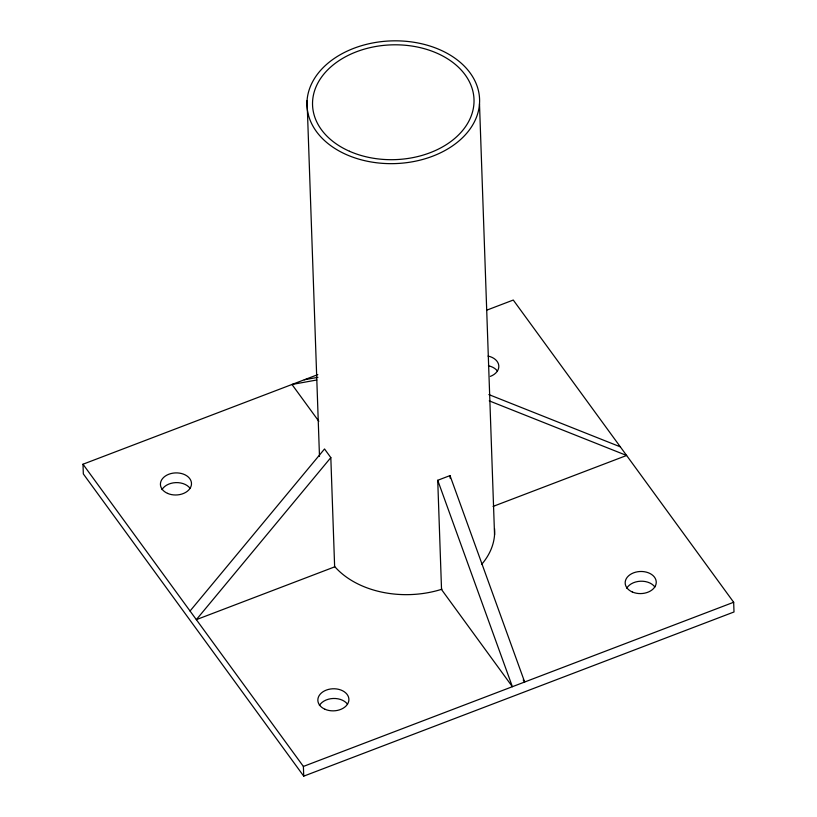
<?xml version="1.0" encoding="UTF-8"?>
<svg xmlns="http://www.w3.org/2000/svg" width="817" height="817" viewBox="0 0 817 817"><rect width="100%" height="100%" fill="white"/><g stroke="black" fill="none" stroke-linecap="round" stroke-linejoin="round"><path stroke-width="1.23" d="M190.044 611.014L324.533 448.972L330.824 457.612L334.643 566.875L196.346 619.643L330.824 457.612M487.055 310.052L513.27 300.043L733.666 602.262L734.003 611.974L303.73 776.15L83.334 473.931L82.997 464.219L317.803 374.625M437.728 480.284L512.382 686.699L441.537 589.557L437.728 480.284L450.014 475.596L524.667 682.001L523.176 679.958M493.08 506.417L626.619 455.467L489.24 400.861M303.73 776.15L303.393 766.438L733.666 602.262M304.281 379.782L317.936 377.321M316.812 379.987L291.986 384.48L318.834 421.286M488.862 394.58L620.317 446.838M82.997 464.219L303.393 766.438M479.497 103.841A86.357 61.377 -2 0 1 346.418 154.617A86.357 61.377 -2 0 1 353.924 48.274A86.357 61.377 -2 0 1 479.497 103.841L494.551 534.839M450.014 475.596L450.106 478.139M307.059 100.654L319.488 456.417M494.551 528.66A86.357 61.377 -2 0 1 481.683 564.343M442.017 589.19A86.357 61.377 -2 0 1 334.419 566.232M319.396 705.479A15.543 11.05 -2 0 1 333.132 698.484A15.543 11.05 -2 0 1 347.542 704.244M161.97 489.608A15.543 11.05 -2 0 1 175.716 482.622A15.543 11.05 -2 0 1 190.116 488.372M626.721 588.22A15.543 11.05 -2 0 1 640.446 581.224A15.543 11.05 -2 0 1 654.866 586.963M488.403 365.781A15.543 11.05 -2 0 1 497.461 371.102M488.055 356.069A15.543 11.05 -2 0 1 498.778 365.516A15.543 11.05 -2 0 1 490.374 376.382M324.941 709.238A15.543 11.05 -2 0 0 348.89 700.098A15.543 11.05 -2 0 0 326.289 690.099A15.543 11.05 -2 0 0 324.941 709.238M167.516 493.366A15.543 11.05 -2 0 0 191.474 484.226A15.543 11.05 -2 0 0 168.864 474.228A15.543 11.05 -2 0 0 167.516 493.366M632.297 591.978A15.543 11.05 -2 0 0 656.235 582.807A15.543 11.05 -2 0 0 633.604 572.829A15.543 11.05 -2 0 0 632.297 591.978M349.441 151.237A80.781 57.415 -2 0 0 473.931 103.739A80.781 57.415 -2 0 0 356.467 51.767A80.781 57.415 -2 0 0 349.441 151.237"/></g></svg>
